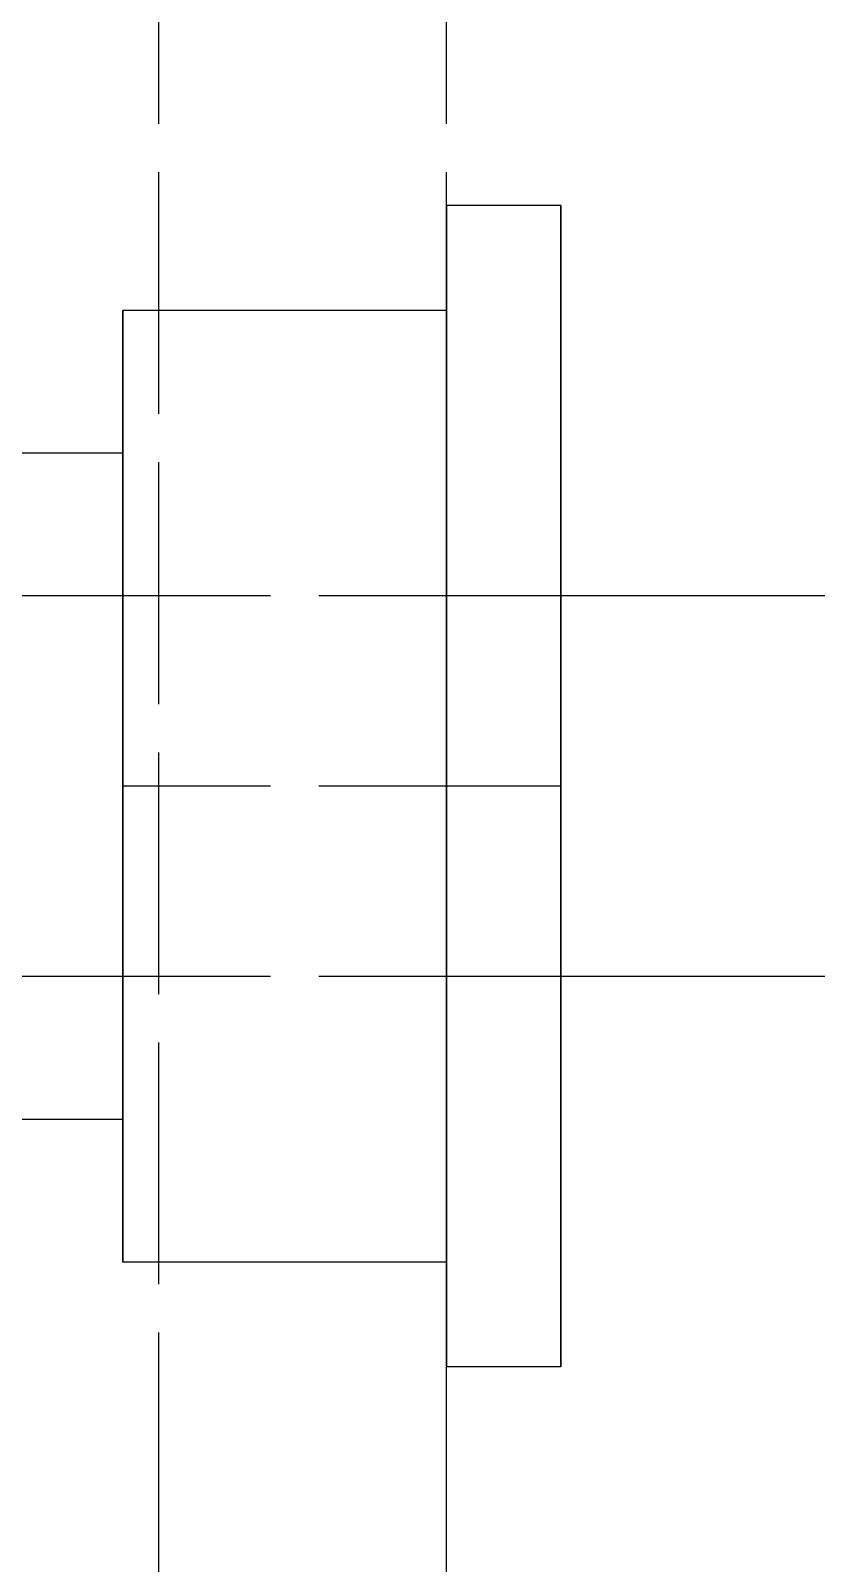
# Model space of a CAD drawing. Header units: millimetres. Extents: x -30 to 165, y -46 to 88.
# Drawn here: x 58.13 to 62.25, y -4.08 to 3.97 of the extents above; entities that cross this region are included whole.
import ezdxf

# ---------------------------------------------------------------- set-up
doc = ezdxf.new("R2010")
doc.units = ezdxf.units.MM
doc.linetypes.add('DASHED', pattern=[1.524, 1.27, -0.254])
doc.layers.add('HIDDEN', color=8, linetype='DASHED')
doc.layers.add('VISIBLE', color=7, linetype='CONTINUOUS')

msp = doc.modelspace()

# ---------------------------------------------------------------- linework, layer by layer
at = {"layer": 'HIDDEN'}
for p, q in [((58.79936, -27), (58.79936, 27)), ((60.30936, -27), (60.30936, 27))]:
    msp.add_line(p, q, dxfattribs=at)
for points in [[(60.30936, 3.05), (60.30936, 2.95317), (60.30936, 2.85635), (60.30936, 2.75952), (60.30936, 2.6627), (60.30936, 2.56587), (60.30936, 2.46905), (60.30936, 2.37222), (60.30936, 2.2754), (60.30936, 2.17857), (60.30936, 2.08175), (60.30936, 1.98492), (60.30936, 1.8881), (60.30936, 1.79127), (60.30936, 1.69444), (60.30936, 1.59762), (60.30936, 1.50079), (60.30936, 1.40397), (60.30936, 1.30714), (60.30936, 1.21032), (60.30936, 1.11349), (60.30936, 1.01667), (60.30936, 0.91984), (60.30936, 0.82302), (60.30936, 0.72619), (60.30936, 0.62937), (60.30936, 0.53254), (60.30936, 0.43571), (60.30936, 0.33889), (60.30936, 0.24206), (60.30936, 0.14524), (60.30936, 0.04841), (60.30936, -0.04841), (60.30936, -0.14524), (60.30936, -0.24206), (60.30936, -0.33889), (60.30936, -0.43571), (60.30936, -0.53254), (60.30936, -0.62937), (60.30936, -0.72619), (60.30936, -0.82302), (60.30936, -0.91984), (60.30936, -1.01667), (60.30936, -1.11349), (60.30936, -1.21032), (60.30936, -1.30714), (60.30936, -1.40397), (60.30936, -1.50079), (60.30936, -1.59762), (60.30936, -1.69444), (60.30936, -1.79127), (60.30936, -1.8881), (60.30936, -1.98492), (60.30936, -2.08175), (60.30936, -2.17857), (60.30936, -2.2754), (60.30936, -2.37222), (60.30936, -2.46905), (60.30936, -2.56587), (60.30936, -2.6627), (60.30936, -2.75952), (60.30936, -2.85635), (60.30936, -2.95317), (60.30936, -3.05)], [(60.90936, 3.05), (60.90936, 2.95317), (60.90936, 2.85635), (60.90936, 2.75952), (60.90936, 2.6627), (60.90936, 2.56587), (60.90936, 2.46905), (60.90936, 2.37222), (60.90936, 2.2754), (60.90936, 2.17857), (60.90936, 2.08175), (60.90936, 1.98492), (60.90936, 1.8881), (60.90936, 1.79127), (60.90936, 1.69444), (60.90936, 1.59762), (60.90936, 1.50079), (60.90936, 1.40397), (60.90936, 1.30714), (60.90936, 1.21032), (60.90936, 1.11349), (60.90936, 1.01667), (60.90936, 0.91984), (60.90936, 0.82302), (60.90936, 0.72619), (60.90936, 0.62937), (60.90936, 0.53254), (60.90936, 0.43571), (60.90936, 0.33889), (60.90936, 0.24206), (60.90936, 0.14524), (60.90936, 0.04841), (60.90936, -0.04841), (60.90936, -0.14524), (60.90936, -0.24206), (60.90936, -0.33889), (60.90936, -0.43571), (60.90936, -0.53254), (60.90936, -0.62937), (60.90936, -0.72619), (60.90936, -0.82302), (60.90936, -0.91984), (60.90936, -1.01667), (60.90936, -1.11349), (60.90936, -1.21032), (60.90936, -1.30714), (60.90936, -1.40397), (60.90936, -1.50079), (60.90936, -1.59762), (60.90936, -1.69444), (60.90936, -1.79127), (60.90936, -1.8881), (60.90936, -1.98492), (60.90936, -2.08175), (60.90936, -2.17857), (60.90936, -2.2754), (60.90936, -2.37222), (60.90936, -2.46905), (60.90936, -2.56587), (60.90936, -2.6627), (60.90936, -2.75952), (60.90936, -2.85635), (60.90936, -2.95317), (60.90936, -3.05)], [(58.60936, 2.5), (58.60936, 2.42063), (58.60936, 2.34127), (58.60936, 2.2619), (58.60936, 2.18254), (58.60936, 2.10317), (58.60936, 2.02381), (58.60936, 1.94444), (58.60936, 1.86508), (58.60936, 1.78571), (58.60936, 1.70635), (58.60936, 1.62698), (58.60936, 1.54762), (58.60936, 1.46825), (58.60936, 1.38889), (58.60936, 1.30952), (58.60936, 1.23016), (58.60936, 1.15079), (58.60936, 1.07143), (58.60936, 0.99206), (58.60936, 0.9127), (58.60936, 0.83333), (58.60936, 0.75397), (58.60936, 0.6746), (58.60936, 0.59524), (58.60936, 0.51587), (58.60936, 0.43651), (58.60936, 0.35714), (58.60936, 0.27778), (58.60936, 0.19841), (58.60936, 0.11905), (58.60936, 0.03968), (58.60936, -0.03968), (58.60936, -0.11905), (58.60936, -0.19841), (58.60936, -0.27778), (58.60936, -0.35714), (58.60936, -0.43651), (58.60936, -0.51587), (58.60936, -0.59524), (58.60936, -0.6746), (58.60936, -0.75397), (58.60936, -0.83333), (58.60936, -0.9127), (58.60936, -0.99206), (58.60936, -1.07143), (58.60936, -1.15079), (58.60936, -1.23016), (58.60936, -1.30952), (58.60936, -1.38889), (58.60936, -1.46825), (58.60936, -1.54762), (58.60936, -1.62698), (58.60936, -1.70635), (58.60936, -1.78571), (58.60936, -1.86508), (58.60936, -1.94444), (58.60936, -2.02381), (58.60936, -2.10317), (58.60936, -2.18254), (58.60936, -2.2619), (58.60936, -2.34127), (58.60936, -2.42063), (58.60936, -2.5)], [(60.30936, 0), (60.30936, 0.03968), (60.30936, 0.07937), (60.30936, 0.11905), (60.30936, 0.15873), (60.30936, 0.19841), (60.30936, 0.2381), (60.30936, 0.27778), (60.30936, 0.31746), (60.30936, 0.35714), (60.30936, 0.39683), (60.30936, 0.43651), (60.30936, 0.47619), (60.30936, 0.51587), (60.30936, 0.55556), (60.30936, 0.59524), (60.30936, 0.63492), (60.30936, 0.6746), (60.30936, 0.71429), (60.30936, 0.75397), (60.30936, 0.79365), (60.30936, 0.83333), (60.30936, 0.87302), (60.30936, 0.9127), (60.30936, 0.95238), (60.30936, 0.99206), (60.30936, 1.03175), (60.30936, 1.07143), (60.30936, 1.11111), (60.30936, 1.15079), (60.30936, 1.19048), (60.30936, 1.23016), (60.30936, 1.26984), (60.30936, 1.30952), (60.30936, 1.34921), (60.30936, 1.38889), (60.30936, 1.42857), (60.30936, 1.46825), (60.30936, 1.50794), (60.30936, 1.54762), (60.30936, 1.5873), (60.30936, 1.62698), (60.30936, 1.66667), (60.30936, 1.70635), (60.30936, 1.74603), (60.30936, 1.78571), (60.30936, 1.8254), (60.30936, 1.86508), (60.30936, 1.90476), (60.30936, 1.94444), (60.30936, 1.98413), (60.30936, 2.02381), (60.30936, 2.06349), (60.30936, 2.10317), (60.30936, 2.14286), (60.30936, 2.18254), (60.30936, 2.22222), (60.30936, 2.2619), (60.30936, 2.30159), (60.30936, 2.34127), (60.30936, 2.38095), (60.30936, 2.42063), (60.30936, 2.46032), (60.30936, 2.5)], [(60.30936, 2.5), (60.30936, 2.42063), (60.30936, 2.34127), (60.30936, 2.2619), (60.30936, 2.18254), (60.30936, 2.10317), (60.30936, 2.02381), (60.30936, 1.94444), (60.30936, 1.86508), (60.30936, 1.78571), (60.30936, 1.70635), (60.30936, 1.62698), (60.30936, 1.54762), (60.30936, 1.46825), (60.30936, 1.38889), (60.30936, 1.30952), (60.30936, 1.23016), (60.30936, 1.15079), (60.30936, 1.07143), (60.30936, 0.99206), (60.30936, 0.9127), (60.30936, 0.83333), (60.30936, 0.75397), (60.30936, 0.6746), (60.30936, 0.59524), (60.30936, 0.51587), (60.30936, 0.43651), (60.30936, 0.35714), (60.30936, 0.27778), (60.30936, 0.19841), (60.30936, 0.11905), (60.30936, 0.03968), (60.30936, -0.03968), (60.30936, -0.11905), (60.30936, -0.19841), (60.30936, -0.27778), (60.30936, -0.35714), (60.30936, -0.43651), (60.30936, -0.51587), (60.30936, -0.59524), (60.30936, -0.6746), (60.30936, -0.75397), (60.30936, -0.83333), (60.30936, -0.9127), (60.30936, -0.99206), (60.30936, -1.07143), (60.30936, -1.15079), (60.30936, -1.23016), (60.30936, -1.30952), (60.30936, -1.38889), (60.30936, -1.46825), (60.30936, -1.54762), (60.30936, -1.62698), (60.30936, -1.70635), (60.30936, -1.78571), (60.30936, -1.86508), (60.30936, -1.94444), (60.30936, -2.02381), (60.30936, -2.10317), (60.30936, -2.18254), (60.30936, -2.2619), (60.30936, -2.34127), (60.30936, -2.42063), (60.30936, -2.5)], [(58.60936, 0), (58.60936, 0.02778), (58.60936, 0.05556), (58.60936, 0.08333), (58.60936, 0.11111), (58.60936, 0.13889), (58.60936, 0.16667), (58.60936, 0.19444), (58.60936, 0.22222), (58.60936, 0.25), (58.60936, 0.27778), (58.60936, 0.30556), (58.60936, 0.33333), (58.60936, 0.36111), (58.60936, 0.38889), (58.60936, 0.41667), (58.60936, 0.44444), (58.60936, 0.47222), (58.60936, 0.5), (58.60936, 0.52778), (58.60936, 0.55556), (58.60936, 0.58333), (58.60936, 0.61111), (58.60936, 0.63889), (58.60936, 0.66667), (58.60936, 0.69444), (58.60936, 0.72222), (58.60936, 0.75), (58.60936, 0.77778), (58.60936, 0.80556), (58.60936, 0.83333), (58.60936, 0.86111), (58.60936, 0.88889), (58.60936, 0.91667), (58.60936, 0.94444), (58.60936, 0.97222), (58.60936, 1), (58.60936, 1.02778), (58.60936, 1.05556), (58.60936, 1.08333), (58.60936, 1.11111), (58.60936, 1.13889), (58.60936, 1.16667), (58.60936, 1.19444), (58.60936, 1.22222), (58.60936, 1.25), (58.60936, 1.27778), (58.60936, 1.30556), (58.60936, 1.33333), (58.60936, 1.36111), (58.60936, 1.38889), (58.60936, 1.41667), (58.60936, 1.44444), (58.60936, 1.47222), (58.60936, 1.5), (58.60936, 1.52778), (58.60936, 1.55556), (58.60936, 1.58333), (58.60936, 1.61111), (58.60936, 1.63889), (58.60936, 1.66667), (58.60936, 1.69444), (58.60936, 1.72222), (58.60936, 1.75)], [(58.60936, 1.75), (58.60936, 1.69444), (58.60936, 1.63889), (58.60936, 1.58333), (58.60936, 1.52778), (58.60936, 1.47222), (58.60936, 1.41667), (58.60936, 1.36111), (58.60936, 1.30556), (58.60936, 1.25), (58.60936, 1.19444), (58.60936, 1.13889), (58.60936, 1.08333), (58.60936, 1.02778), (58.60936, 0.97222), (58.60936, 0.91667), (58.60936, 0.86111), (58.60936, 0.80556), (58.60936, 0.75), (58.60936, 0.69444), (58.60936, 0.63889), (58.60936, 0.58333), (58.60936, 0.52778), (58.60936, 0.47222), (58.60936, 0.41667), (58.60936, 0.36111), (58.60936, 0.30556), (58.60936, 0.25), (58.60936, 0.19444), (58.60936, 0.13889), (58.60936, 0.08333), (58.60936, 0.02778), (58.60936, -0.02778), (58.60936, -0.08333), (58.60936, -0.13889), (58.60936, -0.19444), (58.60936, -0.25), (58.60936, -0.30556), (58.60936, -0.36111), (58.60936, -0.41667), (58.60936, -0.47222), (58.60936, -0.52778), (58.60936, -0.58333), (58.60936, -0.63889), (58.60936, -0.69444), (58.60936, -0.75), (58.60936, -0.80556), (58.60936, -0.86111), (58.60936, -0.91667), (58.60936, -0.97222), (58.60936, -1.02778), (58.60936, -1.08333), (58.60936, -1.13889), (58.60936, -1.19444), (58.60936, -1.25), (58.60936, -1.30556), (58.60936, -1.36111), (58.60936, -1.41667), (58.60936, -1.47222), (58.60936, -1.52778), (58.60936, -1.58333), (58.60936, -1.63889), (58.60936, -1.69444), (58.60936, -1.75)], [(58.60936, 1), (53.99936, 1)], [(60.90936, 1), (53.99936, 1)], [(58.60936, 0), (58.60936, 0.01587), (58.60936, 0.03175), (58.60936, 0.04762), (58.60936, 0.06349), (58.60936, 0.07937), (58.60936, 0.09524), (58.60936, 0.11111), (58.60936, 0.12698), (58.60936, 0.14286), (58.60936, 0.15873), (58.60936, 0.1746), (58.60936, 0.19048), (58.60936, 0.20635), (58.60936, 0.22222), (58.60936, 0.2381), (58.60936, 0.25397), (58.60936, 0.26984), (58.60936, 0.28571), (58.60936, 0.30159), (58.60936, 0.31746), (58.60936, 0.33333), (58.60936, 0.34921), (58.60936, 0.36508), (58.60936, 0.38095), (58.60936, 0.39683), (58.60936, 0.4127), (58.60936, 0.42857), (58.60936, 0.44444), (58.60936, 0.46032), (58.60936, 0.47619), (58.60936, 0.49206), (58.60936, 0.50794), (58.60936, 0.52381), (58.60936, 0.53968), (58.60936, 0.55556), (58.60936, 0.57143), (58.60936, 0.5873), (58.60936, 0.60317), (58.60936, 0.61905), (58.60936, 0.63492), (58.60936, 0.65079), (58.60936, 0.66667), (58.60936, 0.68254), (58.60936, 0.69841), (58.60936, 0.71429), (58.60936, 0.73016), (58.60936, 0.74603), (58.60936, 0.7619), (58.60936, 0.77778), (58.60936, 0.79365), (58.60936, 0.80952), (58.60936, 0.8254), (58.60936, 0.84127), (58.60936, 0.85714), (58.60936, 0.87302), (58.60936, 0.88889), (58.60936, 0.90476), (58.60936, 0.92063), (58.60936, 0.93651), (58.60936, 0.95238), (58.60936, 0.96825), (58.60936, 0.98413), (58.60936, 1)], [(58.60936, 1), (58.60936, 0.96825), (58.60936, 0.93651), (58.60936, 0.90476), (58.60936, 0.87302), (58.60936, 0.84127), (58.60936, 0.80952), (58.60936, 0.77778), (58.60936, 0.74603), (58.60936, 0.71429), (58.60936, 0.68254), (58.60936, 0.65079), (58.60936, 0.61905), (58.60936, 0.5873), (58.60936, 0.55556), (58.60936, 0.52381), (58.60936, 0.49206), (58.60936, 0.46032), (58.60936, 0.42857), (58.60936, 0.39683), (58.60936, 0.36508), (58.60936, 0.33333), (58.60936, 0.30159), (58.60936, 0.26984), (58.60936, 0.2381), (58.60936, 0.20635), (58.60936, 0.1746), (58.60936, 0.14286), (58.60936, 0.11111), (58.60936, 0.07937), (58.60936, 0.04762), (58.60936, 0.01587), (58.60936, -0.01587), (58.60936, -0.04762), (58.60936, -0.07937), (58.60936, -0.11111), (58.60936, -0.14286), (58.60936, -0.1746), (58.60936, -0.20635), (58.60936, -0.2381), (58.60936, -0.26984), (58.60936, -0.30159), (58.60936, -0.33333), (58.60936, -0.36508), (58.60936, -0.39683), (58.60936, -0.42857), (58.60936, -0.46032), (58.60936, -0.49206), (58.60936, -0.52381), (58.60936, -0.55556), (58.60936, -0.5873), (58.60936, -0.61905), (58.60936, -0.65079), (58.60936, -0.68254), (58.60936, -0.71429), (58.60936, -0.74603), (58.60936, -0.77778), (58.60936, -0.80952), (58.60936, -0.84127), (58.60936, -0.87302), (58.60936, -0.90476), (58.60936, -0.93651), (58.60936, -0.96825), (58.60936, -1)], [(58.60936, 0), (58.60936, 0.01587), (58.60936, 0.03175), (58.60936, 0.04762), (58.60936, 0.06349), (58.60936, 0.07937), (58.60936, 0.09524), (58.60936, 0.11111), (58.60936, 0.12698), (58.60936, 0.14286), (58.60936, 0.15873), (58.60936, 0.1746), (58.60936, 0.19048), (58.60936, 0.20635), (58.60936, 0.22222), (58.60936, 0.2381), (58.60936, 0.25397), (58.60936, 0.26984), (58.60936, 0.28571), (58.60936, 0.30159), (58.60936, 0.31746), (58.60936, 0.33333), (58.60936, 0.34921), (58.60936, 0.36508), (58.60936, 0.38095), (58.60936, 0.39683), (58.60936, 0.4127), (58.60936, 0.42857), (58.60936, 0.44444), (58.60936, 0.46032), (58.60936, 0.47619), (58.60936, 0.49206), (58.60936, 0.50794), (58.60936, 0.52381), (58.60936, 0.53968), (58.60936, 0.55556), (58.60936, 0.57143), (58.60936, 0.5873), (58.60936, 0.60317), (58.60936, 0.61905), (58.60936, 0.63492), (58.60936, 0.65079), (58.60936, 0.66667), (58.60936, 0.68254), (58.60936, 0.69841), (58.60936, 0.71429), (58.60936, 0.73016), (58.60936, 0.74603), (58.60936, 0.7619), (58.60936, 0.77778), (58.60936, 0.79365), (58.60936, 0.80952), (58.60936, 0.8254), (58.60936, 0.84127), (58.60936, 0.85714), (58.60936, 0.87302), (58.60936, 0.88889), (58.60936, 0.90476), (58.60936, 0.92063), (58.60936, 0.93651), (58.60936, 0.95238), (58.60936, 0.96825), (58.60936, 0.98413), (58.60936, 1)], [(58.60936, 1), (58.60936, 0.96825), (58.60936, 0.93651), (58.60936, 0.90476), (58.60936, 0.87302), (58.60936, 0.84127), (58.60936, 0.80952), (58.60936, 0.77778), (58.60936, 0.74603), (58.60936, 0.71429), (58.60936, 0.68254), (58.60936, 0.65079), (58.60936, 0.61905), (58.60936, 0.5873), (58.60936, 0.55556), (58.60936, 0.52381), (58.60936, 0.49206), (58.60936, 0.46032), (58.60936, 0.42857), (58.60936, 0.39683), (58.60936, 0.36508), (58.60936, 0.33333), (58.60936, 0.30159), (58.60936, 0.26984), (58.60936, 0.2381), (58.60936, 0.20635), (58.60936, 0.1746), (58.60936, 0.14286), (58.60936, 0.11111), (58.60936, 0.07937), (58.60936, 0.04762), (58.60936, 0.01587), (58.60936, -0.01587), (58.60936, -0.04762), (58.60936, -0.07937), (58.60936, -0.11111), (58.60936, -0.14286), (58.60936, -0.1746), (58.60936, -0.20635), (58.60936, -0.2381), (58.60936, -0.26984), (58.60936, -0.30159), (58.60936, -0.33333), (58.60936, -0.36508), (58.60936, -0.39683), (58.60936, -0.42857), (58.60936, -0.46032), (58.60936, -0.49206), (58.60936, -0.52381), (58.60936, -0.55556), (58.60936, -0.5873), (58.60936, -0.61905), (58.60936, -0.65079), (58.60936, -0.68254), (58.60936, -0.71429), (58.60936, -0.74603), (58.60936, -0.77778), (58.60936, -0.80952), (58.60936, -0.84127), (58.60936, -0.87302), (58.60936, -0.90476), (58.60936, -0.93651), (58.60936, -0.96825), (58.60936, -1)], [(60.90936, 1), (58.60936, 1)], [(60.90936, 0), (60.90936, 0.01587), (60.90936, 0.03175), (60.90936, 0.04762), (60.90936, 0.06349), (60.90936, 0.07937), (60.90936, 0.09524), (60.90936, 0.11111), (60.90936, 0.12698), (60.90936, 0.14286), (60.90936, 0.15873), (60.90936, 0.1746), (60.90936, 0.19048), (60.90936, 0.20635), (60.90936, 0.22222), (60.90936, 0.2381), (60.90936, 0.25397), (60.90936, 0.26984), (60.90936, 0.28571), (60.90936, 0.30159), (60.90936, 0.31746), (60.90936, 0.33333), (60.90936, 0.34921), (60.90936, 0.36508), (60.90936, 0.38095), (60.90936, 0.39683), (60.90936, 0.4127), (60.90936, 0.42857), (60.90936, 0.44444), (60.90936, 0.46032), (60.90936, 0.47619), (60.90936, 0.49206), (60.90936, 0.50794), (60.90936, 0.52381), (60.90936, 0.53968), (60.90936, 0.55556), (60.90936, 0.57143), (60.90936, 0.5873), (60.90936, 0.60317), (60.90936, 0.61905), (60.90936, 0.63492), (60.90936, 0.65079), (60.90936, 0.66667), (60.90936, 0.68254), (60.90936, 0.69841), (60.90936, 0.71429), (60.90936, 0.73016), (60.90936, 0.74603), (60.90936, 0.7619), (60.90936, 0.77778), (60.90936, 0.79365), (60.90936, 0.80952), (60.90936, 0.8254), (60.90936, 0.84127), (60.90936, 0.85714), (60.90936, 0.87302), (60.90936, 0.88889), (60.90936, 0.90476), (60.90936, 0.92063), (60.90936, 0.93651), (60.90936, 0.95238), (60.90936, 0.96825), (60.90936, 0.98413), (60.90936, 1)], [(60.90936, 1), (60.90936, 0.96825), (60.90936, 0.93651), (60.90936, 0.90476), (60.90936, 0.87302), (60.90936, 0.84127), (60.90936, 0.80952), (60.90936, 0.77778), (60.90936, 0.74603), (60.90936, 0.71429), (60.90936, 0.68254), (60.90936, 0.65079), (60.90936, 0.61905), (60.90936, 0.5873), (60.90936, 0.55556), (60.90936, 0.52381), (60.90936, 0.49206), (60.90936, 0.46032), (60.90936, 0.42857), (60.90936, 0.39683), (60.90936, 0.36508), (60.90936, 0.33333), (60.90936, 0.30159), (60.90936, 0.26984), (60.90936, 0.2381), (60.90936, 0.20635), (60.90936, 0.1746), (60.90936, 0.14286), (60.90936, 0.11111), (60.90936, 0.07937), (60.90936, 0.04762), (60.90936, 0.01587), (60.90936, -0.01587), (60.90936, -0.04762), (60.90936, -0.07937), (60.90936, -0.11111), (60.90936, -0.14286), (60.90936, -0.1746), (60.90936, -0.20635), (60.90936, -0.2381), (60.90936, -0.26984), (60.90936, -0.30159), (60.90936, -0.33333), (60.90936, -0.36508), (60.90936, -0.39683), (60.90936, -0.42857), (60.90936, -0.46032), (60.90936, -0.49206), (60.90936, -0.52381), (60.90936, -0.55556), (60.90936, -0.5873), (60.90936, -0.61905), (60.90936, -0.65079), (60.90936, -0.68254), (60.90936, -0.71429), (60.90936, -0.74603), (60.90936, -0.77778), (60.90936, -0.80952), (60.90936, -0.84127), (60.90936, -0.87302), (60.90936, -0.90476), (60.90936, -0.93651), (60.90936, -0.96825), (60.90936, -1)], [(58.60936, -1), (58.60936, -0.98413), (58.60936, -0.96825), (58.60936, -0.95238), (58.60936, -0.93651), (58.60936, -0.92063), (58.60936, -0.90476), (58.60936, -0.88889), (58.60936, -0.87302), (58.60936, -0.85714), (58.60936, -0.84127), (58.60936, -0.8254), (58.60936, -0.80952), (58.60936, -0.79365), (58.60936, -0.77778), (58.60936, -0.7619), (58.60936, -0.74603), (58.60936, -0.73016), (58.60936, -0.71429), (58.60936, -0.69841), (58.60936, -0.68254), (58.60936, -0.66667), (58.60936, -0.65079), (58.60936, -0.63492), (58.60936, -0.61905), (58.60936, -0.60317), (58.60936, -0.5873), (58.60936, -0.57143), (58.60936, -0.55556), (58.60936, -0.53968), (58.60936, -0.52381), (58.60936, -0.50794), (58.60936, -0.49206), (58.60936, -0.47619), (58.60936, -0.46032), (58.60936, -0.44444), (58.60936, -0.42857), (58.60936, -0.4127), (58.60936, -0.39683), (58.60936, -0.38095), (58.60936, -0.36508), (58.60936, -0.34921), (58.60936, -0.33333), (58.60936, -0.31746), (58.60936, -0.30159), (58.60936, -0.28571), (58.60936, -0.26984), (58.60936, -0.25397), (58.60936, -0.2381), (58.60936, -0.22222), (58.60936, -0.20635), (58.60936, -0.19048), (58.60936, -0.1746), (58.60936, -0.15873), (58.60936, -0.14286), (58.60936, -0.12698), (58.60936, -0.11111), (58.60936, -0.09524), (58.60936, -0.07937), (58.60936, -0.06349), (58.60936, -0.04762), (58.60936, -0.03175), (58.60936, -0.01587), (58.60936, 0)], [(60.90936, 0), (58.60936, 0)], [(58.60936, -1.75), (58.60936, -1.72222), (58.60936, -1.69444), (58.60936, -1.66667), (58.60936, -1.63889), (58.60936, -1.61111), (58.60936, -1.58333), (58.60936, -1.55556), (58.60936, -1.52778), (58.60936, -1.5), (58.60936, -1.47222), (58.60936, -1.44444), (58.60936, -1.41667), (58.60936, -1.38889), (58.60936, -1.36111), (58.60936, -1.33333), (58.60936, -1.30556), (58.60936, -1.27778), (58.60936, -1.25), (58.60936, -1.22222), (58.60936, -1.19444), (58.60936, -1.16667), (58.60936, -1.13889), (58.60936, -1.11111), (58.60936, -1.08333), (58.60936, -1.05556), (58.60936, -1.02778), (58.60936, -1), (58.60936, -0.97222), (58.60936, -0.94444), (58.60936, -0.91667), (58.60936, -0.88889), (58.60936, -0.86111), (58.60936, -0.83333), (58.60936, -0.80556), (58.60936, -0.77778), (58.60936, -0.75), (58.60936, -0.72222), (58.60936, -0.69444), (58.60936, -0.66667), (58.60936, -0.63889), (58.60936, -0.61111), (58.60936, -0.58333), (58.60936, -0.55556), (58.60936, -0.52778), (58.60936, -0.5), (58.60936, -0.47222), (58.60936, -0.44444), (58.60936, -0.41667), (58.60936, -0.38889), (58.60936, -0.36111), (58.60936, -0.33333), (58.60936, -0.30556), (58.60936, -0.27778), (58.60936, -0.25), (58.60936, -0.22222), (58.60936, -0.19444), (58.60936, -0.16667), (58.60936, -0.13889), (58.60936, -0.11111), (58.60936, -0.08333), (58.60936, -0.05556), (58.60936, -0.02778), (58.60936, 0)], [(58.60936, -1), (58.60936, -0.98413), (58.60936, -0.96825), (58.60936, -0.95238), (58.60936, -0.93651), (58.60936, -0.92063), (58.60936, -0.90476), (58.60936, -0.88889), (58.60936, -0.87302), (58.60936, -0.85714), (58.60936, -0.84127), (58.60936, -0.8254), (58.60936, -0.80952), (58.60936, -0.79365), (58.60936, -0.77778), (58.60936, -0.7619), (58.60936, -0.74603), (58.60936, -0.73016), (58.60936, -0.71429), (58.60936, -0.69841), (58.60936, -0.68254), (58.60936, -0.66667), (58.60936, -0.65079), (58.60936, -0.63492), (58.60936, -0.61905), (58.60936, -0.60317), (58.60936, -0.5873), (58.60936, -0.57143), (58.60936, -0.55556), (58.60936, -0.53968), (58.60936, -0.52381), (58.60936, -0.50794), (58.60936, -0.49206), (58.60936, -0.47619), (58.60936, -0.46032), (58.60936, -0.44444), (58.60936, -0.42857), (58.60936, -0.4127), (58.60936, -0.39683), (58.60936, -0.38095), (58.60936, -0.36508), (58.60936, -0.34921), (58.60936, -0.33333), (58.60936, -0.31746), (58.60936, -0.30159), (58.60936, -0.28571), (58.60936, -0.26984), (58.60936, -0.25397), (58.60936, -0.2381), (58.60936, -0.22222), (58.60936, -0.20635), (58.60936, -0.19048), (58.60936, -0.1746), (58.60936, -0.15873), (58.60936, -0.14286), (58.60936, -0.12698), (58.60936, -0.11111), (58.60936, -0.09524), (58.60936, -0.07937), (58.60936, -0.06349), (58.60936, -0.04762), (58.60936, -0.03175), (58.60936, -0.01587), (58.60936, 0)], [(60.30936, -2.5), (60.30936, -2.46032), (60.30936, -2.42063), (60.30936, -2.38095), (60.30936, -2.34127), (60.30936, -2.30159), (60.30936, -2.2619), (60.30936, -2.22222), (60.30936, -2.18254), (60.30936, -2.14286), (60.30936, -2.10317), (60.30936, -2.06349), (60.30936, -2.02381), (60.30936, -1.98413), (60.30936, -1.94444), (60.30936, -1.90476), (60.30936, -1.86508), (60.30936, -1.8254), (60.30936, -1.78571), (60.30936, -1.74603), (60.30936, -1.70635), (60.30936, -1.66667), (60.30936, -1.62698), (60.30936, -1.5873), (60.30936, -1.54762), (60.30936, -1.50794), (60.30936, -1.46825), (60.30936, -1.42857), (60.30936, -1.38889), (60.30936, -1.34921), (60.30936, -1.30952), (60.30936, -1.26984), (60.30936, -1.23016), (60.30936, -1.19048), (60.30936, -1.15079), (60.30936, -1.11111), (60.30936, -1.07143), (60.30936, -1.03175), (60.30936, -0.99206), (60.30936, -0.95238), (60.30936, -0.9127), (60.30936, -0.87302), (60.30936, -0.83333), (60.30936, -0.79365), (60.30936, -0.75397), (60.30936, -0.71429), (60.30936, -0.6746), (60.30936, -0.63492), (60.30936, -0.59524), (60.30936, -0.55556), (60.30936, -0.51587), (60.30936, -0.47619), (60.30936, -0.43651), (60.30936, -0.39683), (60.30936, -0.35714), (60.30936, -0.31746), (60.30936, -0.27778), (60.30936, -0.2381), (60.30936, -0.19841), (60.30936, -0.15873), (60.30936, -0.11905), (60.30936, -0.07937), (60.30936, -0.03968), (60.30936, 0)], [(60.90936, -1), (60.90936, -0.98413), (60.90936, -0.96825), (60.90936, -0.95238), (60.90936, -0.93651), (60.90936, -0.92063), (60.90936, -0.90476), (60.90936, -0.88889), (60.90936, -0.87302), (60.90936, -0.85714), (60.90936, -0.84127), (60.90936, -0.8254), (60.90936, -0.80952), (60.90936, -0.79365), (60.90936, -0.77778), (60.90936, -0.7619), (60.90936, -0.74603), (60.90936, -0.73016), (60.90936, -0.71429), (60.90936, -0.69841), (60.90936, -0.68254), (60.90936, -0.66667), (60.90936, -0.65079), (60.90936, -0.63492), (60.90936, -0.61905), (60.90936, -0.60317), (60.90936, -0.5873), (60.90936, -0.57143), (60.90936, -0.55556), (60.90936, -0.53968), (60.90936, -0.52381), (60.90936, -0.50794), (60.90936, -0.49206), (60.90936, -0.47619), (60.90936, -0.46032), (60.90936, -0.44444), (60.90936, -0.42857), (60.90936, -0.4127), (60.90936, -0.39683), (60.90936, -0.38095), (60.90936, -0.36508), (60.90936, -0.34921), (60.90936, -0.33333), (60.90936, -0.31746), (60.90936, -0.30159), (60.90936, -0.28571), (60.90936, -0.26984), (60.90936, -0.25397), (60.90936, -0.2381), (60.90936, -0.22222), (60.90936, -0.20635), (60.90936, -0.19048), (60.90936, -0.1746), (60.90936, -0.15873), (60.90936, -0.14286), (60.90936, -0.12698), (60.90936, -0.11111), (60.90936, -0.09524), (60.90936, -0.07937), (60.90936, -0.06349), (60.90936, -0.04762), (60.90936, -0.03175), (60.90936, -0.01587), (60.90936, 0)], [(58.60936, -1), (53.99936, -1)], [(60.90936, -1), (53.99936, -1)], [(60.90936, -1), (58.60936, -1)]]:
    msp.add_lwpolyline(points, dxfattribs=at)
at = {"layer": 'VISIBLE'}
for points in [[(60.30936, 0), (60.30936, 0.04841), (60.30936, 0.09683), (60.30936, 0.14524), (60.30936, 0.19365), (60.30936, 0.24206), (60.30936, 0.29048), (60.30936, 0.33889), (60.30936, 0.3873), (60.30936, 0.43571), (60.30936, 0.48413), (60.30936, 0.53254), (60.30936, 0.58095), (60.30936, 0.62937), (60.30936, 0.67778), (60.30936, 0.72619), (60.30936, 0.7746), (60.30936, 0.82302), (60.30936, 0.87143), (60.30936, 0.91984), (60.30936, 0.96825), (60.30936, 1.01667), (60.30936, 1.06508), (60.30936, 1.11349), (60.30936, 1.1619), (60.30936, 1.21032), (60.30936, 1.25873), (60.30936, 1.30714), (60.30936, 1.35556), (60.30936, 1.40397), (60.30936, 1.45238), (60.30936, 1.50079), (60.30936, 1.54921), (60.30936, 1.59762), (60.30936, 1.64603), (60.30936, 1.69444), (60.30936, 1.74286), (60.30936, 1.79127), (60.30936, 1.83968), (60.30936, 1.8881), (60.30936, 1.93651), (60.30936, 1.98492), (60.30936, 2.03333), (60.30936, 2.08175), (60.30936, 2.13016), (60.30936, 2.17857), (60.30936, 2.22698), (60.30936, 2.2754), (60.30936, 2.32381), (60.30936, 2.37222), (60.30936, 2.42063), (60.30936, 2.46905), (60.30936, 2.51746), (60.30936, 2.56587), (60.30936, 2.61429), (60.30936, 2.6627), (60.30936, 2.71111), (60.30936, 2.75952), (60.30936, 2.80794), (60.30936, 2.85635), (60.30936, 2.90476), (60.30936, 2.95317), (60.30936, 3.00159), (60.30936, 3.05)], [(60.90936, 3.05), (60.30936, 3.05)], [(60.90936, 0), (60.90936, 0.04841), (60.90936, 0.09683), (60.90936, 0.14524), (60.90936, 0.19365), (60.90936, 0.24206), (60.90936, 0.29048), (60.90936, 0.33889), (60.90936, 0.3873), (60.90936, 0.43571), (60.90936, 0.48413), (60.90936, 0.53254), (60.90936, 0.58095), (60.90936, 0.62937), (60.90936, 0.67778), (60.90936, 0.72619), (60.90936, 0.7746), (60.90936, 0.82302), (60.90936, 0.87143), (60.90936, 0.91984), (60.90936, 0.96825), (60.90936, 1.01667), (60.90936, 1.06508), (60.90936, 1.11349), (60.90936, 1.1619), (60.90936, 1.21032), (60.90936, 1.25873), (60.90936, 1.30714), (60.90936, 1.35556), (60.90936, 1.40397), (60.90936, 1.45238), (60.90936, 1.50079), (60.90936, 1.54921), (60.90936, 1.59762), (60.90936, 1.64603), (60.90936, 1.69444), (60.90936, 1.74286), (60.90936, 1.79127), (60.90936, 1.83968), (60.90936, 1.8881), (60.90936, 1.93651), (60.90936, 1.98492), (60.90936, 2.03333), (60.90936, 2.08175), (60.90936, 2.13016), (60.90936, 2.17857), (60.90936, 2.22698), (60.90936, 2.2754), (60.90936, 2.32381), (60.90936, 2.37222), (60.90936, 2.42063), (60.90936, 2.46905), (60.90936, 2.51746), (60.90936, 2.56587), (60.90936, 2.61429), (60.90936, 2.6627), (60.90936, 2.71111), (60.90936, 2.75952), (60.90936, 2.80794), (60.90936, 2.85635), (60.90936, 2.90476), (60.90936, 2.95317), (60.90936, 3.00159), (60.90936, 3.05)], [(58.60936, 0), (58.60936, 0.03968), (58.60936, 0.07937), (58.60936, 0.11905), (58.60936, 0.15873), (58.60936, 0.19841), (58.60936, 0.2381), (58.60936, 0.27778), (58.60936, 0.31746), (58.60936, 0.35714), (58.60936, 0.39683), (58.60936, 0.43651), (58.60936, 0.47619), (58.60936, 0.51587), (58.60936, 0.55556), (58.60936, 0.59524), (58.60936, 0.63492), (58.60936, 0.6746), (58.60936, 0.71429), (58.60936, 0.75397), (58.60936, 0.79365), (58.60936, 0.83333), (58.60936, 0.87302), (58.60936, 0.9127), (58.60936, 0.95238), (58.60936, 0.99206), (58.60936, 1.03175), (58.60936, 1.07143), (58.60936, 1.11111), (58.60936, 1.15079), (58.60936, 1.19048), (58.60936, 1.23016), (58.60936, 1.26984), (58.60936, 1.30952), (58.60936, 1.34921), (58.60936, 1.38889), (58.60936, 1.42857), (58.60936, 1.46825), (58.60936, 1.50794), (58.60936, 1.54762), (58.60936, 1.5873), (58.60936, 1.62698), (58.60936, 1.66667), (58.60936, 1.70635), (58.60936, 1.74603), (58.60936, 1.78571), (58.60936, 1.8254), (58.60936, 1.86508), (58.60936, 1.90476), (58.60936, 1.94444), (58.60936, 1.98413), (58.60936, 2.02381), (58.60936, 2.06349), (58.60936, 2.10317), (58.60936, 2.14286), (58.60936, 2.18254), (58.60936, 2.22222), (58.60936, 2.2619), (58.60936, 2.30159), (58.60936, 2.34127), (58.60936, 2.38095), (58.60936, 2.42063), (58.60936, 2.46032), (58.60936, 2.5)], [(60.30936, 2.5), (58.60936, 2.5)], [(58.60936, 1.75), (56.59936, 1.75)], [(64.80936, 1), (60.90936, 1)], [(58.60936, -2.5), (58.60936, -2.46032), (58.60936, -2.42063), (58.60936, -2.38095), (58.60936, -2.34127), (58.60936, -2.30159), (58.60936, -2.2619), (58.60936, -2.22222), (58.60936, -2.18254), (58.60936, -2.14286), (58.60936, -2.10317), (58.60936, -2.06349), (58.60936, -2.02381), (58.60936, -1.98413), (58.60936, -1.94444), (58.60936, -1.90476), (58.60936, -1.86508), (58.60936, -1.8254), (58.60936, -1.78571), (58.60936, -1.74603), (58.60936, -1.70635), (58.60936, -1.66667), (58.60936, -1.62698), (58.60936, -1.5873), (58.60936, -1.54762), (58.60936, -1.50794), (58.60936, -1.46825), (58.60936, -1.42857), (58.60936, -1.38889), (58.60936, -1.34921), (58.60936, -1.30952), (58.60936, -1.26984), (58.60936, -1.23016), (58.60936, -1.19048), (58.60936, -1.15079), (58.60936, -1.11111), (58.60936, -1.07143), (58.60936, -1.03175), (58.60936, -0.99206), (58.60936, -0.95238), (58.60936, -0.9127), (58.60936, -0.87302), (58.60936, -0.83333), (58.60936, -0.79365), (58.60936, -0.75397), (58.60936, -0.71429), (58.60936, -0.6746), (58.60936, -0.63492), (58.60936, -0.59524), (58.60936, -0.55556), (58.60936, -0.51587), (58.60936, -0.47619), (58.60936, -0.43651), (58.60936, -0.39683), (58.60936, -0.35714), (58.60936, -0.31746), (58.60936, -0.27778), (58.60936, -0.2381), (58.60936, -0.19841), (58.60936, -0.15873), (58.60936, -0.11905), (58.60936, -0.07937), (58.60936, -0.03968), (58.60936, 0)], [(60.30936, -3.05), (60.30936, -3.00159), (60.30936, -2.95317), (60.30936, -2.90476), (60.30936, -2.85635), (60.30936, -2.80794), (60.30936, -2.75952), (60.30936, -2.71111), (60.30936, -2.6627), (60.30936, -2.61429), (60.30936, -2.56587), (60.30936, -2.51746), (60.30936, -2.46905), (60.30936, -2.42063), (60.30936, -2.37222), (60.30936, -2.32381), (60.30936, -2.2754), (60.30936, -2.22698), (60.30936, -2.17857), (60.30936, -2.13016), (60.30936, -2.08175), (60.30936, -2.03333), (60.30936, -1.98492), (60.30936, -1.93651), (60.30936, -1.8881), (60.30936, -1.83968), (60.30936, -1.79127), (60.30936, -1.74286), (60.30936, -1.69444), (60.30936, -1.64603), (60.30936, -1.59762), (60.30936, -1.54921), (60.30936, -1.50079), (60.30936, -1.45238), (60.30936, -1.40397), (60.30936, -1.35556), (60.30936, -1.30714), (60.30936, -1.25873), (60.30936, -1.21032), (60.30936, -1.1619), (60.30936, -1.11349), (60.30936, -1.06508), (60.30936, -1.01667), (60.30936, -0.96825), (60.30936, -0.91984), (60.30936, -0.87143), (60.30936, -0.82302), (60.30936, -0.7746), (60.30936, -0.72619), (60.30936, -0.67778), (60.30936, -0.62937), (60.30936, -0.58095), (60.30936, -0.53254), (60.30936, -0.48413), (60.30936, -0.43571), (60.30936, -0.3873), (60.30936, -0.33889), (60.30936, -0.29048), (60.30936, -0.24206), (60.30936, -0.19365), (60.30936, -0.14524), (60.30936, -0.09683), (60.30936, -0.04841), (60.30936, 0)], [(60.90936, -3.05), (60.90936, -3.00159), (60.90936, -2.95317), (60.90936, -2.90476), (60.90936, -2.85635), (60.90936, -2.80794), (60.90936, -2.75952), (60.90936, -2.71111), (60.90936, -2.6627), (60.90936, -2.61429), (60.90936, -2.56587), (60.90936, -2.51746), (60.90936, -2.46905), (60.90936, -2.42063), (60.90936, -2.37222), (60.90936, -2.32381), (60.90936, -2.2754), (60.90936, -2.22698), (60.90936, -2.17857), (60.90936, -2.13016), (60.90936, -2.08175), (60.90936, -2.03333), (60.90936, -1.98492), (60.90936, -1.93651), (60.90936, -1.8881), (60.90936, -1.83968), (60.90936, -1.79127), (60.90936, -1.74286), (60.90936, -1.69444), (60.90936, -1.64603), (60.90936, -1.59762), (60.90936, -1.54921), (60.90936, -1.50079), (60.90936, -1.45238), (60.90936, -1.40397), (60.90936, -1.35556), (60.90936, -1.30714), (60.90936, -1.25873), (60.90936, -1.21032), (60.90936, -1.1619), (60.90936, -1.11349), (60.90936, -1.06508), (60.90936, -1.01667), (60.90936, -0.96825), (60.90936, -0.91984), (60.90936, -0.87143), (60.90936, -0.82302), (60.90936, -0.7746), (60.90936, -0.72619), (60.90936, -0.67778), (60.90936, -0.62937), (60.90936, -0.58095), (60.90936, -0.53254), (60.90936, -0.48413), (60.90936, -0.43571), (60.90936, -0.3873), (60.90936, -0.33889), (60.90936, -0.29048), (60.90936, -0.24206), (60.90936, -0.19365), (60.90936, -0.14524), (60.90936, -0.09683), (60.90936, -0.04841), (60.90936, 0)], [(64.80936, -1), (60.90936, -1)], [(58.60936, -1.75), (56.59936, -1.75)], [(60.30936, -2.5), (58.60936, -2.5)], [(60.90936, -3.05), (60.30936, -3.05)]]:
    msp.add_lwpolyline(points, dxfattribs=at)

doc.saveas('drawing.dxf')
